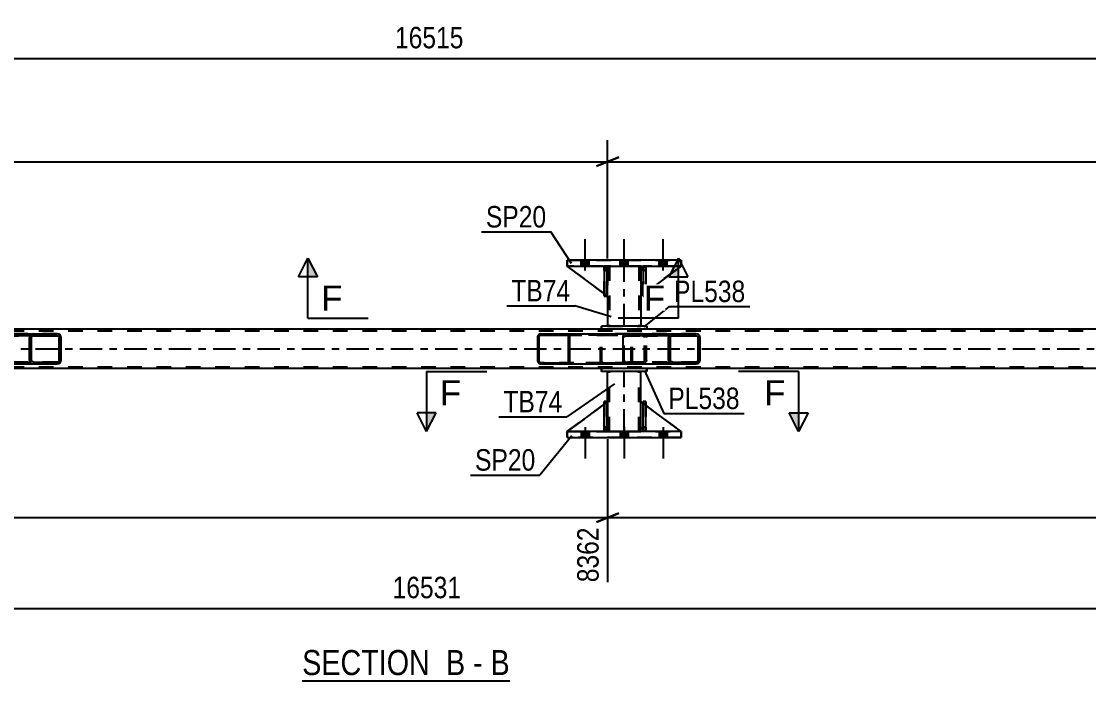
# Model space of a CAD drawing. Header units: millimetres. Extents: x 0 to 1757, y 0 to 560.
# Drawn here: x 1324.1 to 1466.3, y 147 to 235 of the extents above; entities that cross this region are included whole.
import ezdxf

# ---------------------------------------------------------------- set-up
doc = ezdxf.new("R2010")
doc.units = ezdxf.units.MM
doc.linetypes.add('DXK_LINE_DOT2', pattern=[3.9198, 1.9599, -1.9599])
doc.linetypes.add('DXK_LINE_DOT3', pattern=[5.9187, 2.979, -0.9799, 0.9799, -0.9799])
doc.styles.add('Arial', font='ARIAL.TTF', dxfattribs={"height": 0.2})
doc.styles.add('Arial Narrow', font='ARIALN.TTF', dxfattribs={"height": 0.2})

# ---------------------------------------------------------------- blocks, each defined once
blk = doc.blocks.new('Unknown-814276635-12 - 5068')
at = {"color": 6, "linetype": 'Continuous'}
blk.add_line((1361.52, 147), (1389.17, 147), dxfattribs=at)
at = {"color": 0, "linetype": 'Continuous'}
for points in [[(1379.63, 147.75), (1379.63, 151.25), (1361.52, 151.25), (1361.52, 147.75)], [(1383.24, 147.75), (1383.24, 151.25), (1380.68, 151.25), (1380.68, 147.75)], [(1385.56, 147.75), (1385.56, 151.25), (1384.29, 151.25), (1384.29, 147.75)], [(1389.17, 147.75), (1389.17, 151.25), (1386.61, 151.25), (1386.61, 147.75)]]:
    blk.add_wipeout(points, dxfattribs=at)
at = {"color": 7, "linetype": 'Continuous', "style": 'Arial Narrow'}
for s, p in [('SECTION ', (1361.52, 147.75)), ('B', (1380.68, 147.75)), ('B', (1386.61, 147.75)), ('-', (1384.29, 147.75))]:
    blk.add_text(s, height=3.34, dxfattribs=at).set_placement(p)
blk = doc.blocks.new('Part-814276635-5168 - 5068')
at = {"color": 2, "linetype": 'Continuous'}
for p, q in [((1406.97, 202.06), (1406.62, 201.7)), ((1412.02, 202.3), (1407.29, 198.8)), ((1406.62, 201.7), (1406.62, 198.3)), ((1406.97, 198.57), (1406.62, 198.3))]:
    blk.add_line(p, q, dxfattribs=at)
at = {"color": 7, "linetype": 'DXK_LINE_DOT2'}
for p, q in [((1407.22, 202.3), (1406.97, 202.06)), ((1412.02, 202.3), (1407.22, 202.3)), ((1407.29, 198.8), (1406.97, 198.57))]:
    blk.add_line(p, q, dxfattribs=at)
blk = doc.blocks.new('Part-814276635-5216 - 5068')
at = {"color": 7, "linetype": 'DXK_LINE_DOT2'}
for p, q in [((1402.09, 184.22), (1401.77, 184.22)), ((1401.77, 180.82), (1401.77, 184.22)), ((1401.77, 180.22), (1401.77, 184.22)), ((1402.09, 184.22), (1402.09, 180.82)), ((1402.09, 180.22), (1402.09, 184.22)), ((1402.09, 180.82), (1401.77, 180.82)), ((1401.77, 180.22), (1401.77, 180.82)), ((1402.09, 180.82), (1402.09, 180.22)), ((1402.09, 180.22), (1401.77, 180.22)), ((1402.09, 180.22), (1402.09, 180.22))]:
    blk.add_line(p, q, dxfattribs=at)
blk = doc.blocks.new('Part-814276635-5228 - 5068')
at = {"color": 7, "linetype": 'DXK_LINE_DOT2'}
for p, q in [((1407.29, 184.22), (1406.97, 184.22)), ((1406.97, 180.82), (1406.97, 184.22)), ((1406.97, 180.22), (1406.97, 184.22)), ((1407.29, 184.22), (1407.29, 180.82)), ((1407.29, 180.22), (1407.29, 184.22)), ((1407.29, 180.82), (1406.97, 180.82)), ((1406.97, 180.22), (1406.97, 180.82)), ((1407.29, 180.82), (1407.29, 180.22)), ((1407.29, 180.22), (1406.97, 180.22)), ((1407.29, 180.22), (1407.29, 180.22))]:
    blk.add_line(p, q, dxfattribs=at)
blk = doc.blocks.new('Part-814276635-5103 - 5068')
at = {"color": 2, "linetype": 'Continuous'}
for p, q in [((1412.02, 203.1), (1396.82, 203.1)), ((1396.82, 203.1), (1396.82, 202.3)), ((1396.82, 203.1), (1396.82, 203.1)), ((1396.82, 202.3), (1412.02, 202.3)), ((1396.82, 202.3), (1396.82, 202.3)), ((1412.02, 202.3), (1412.02, 203.1)), ((1412.02, 203.1), (1412.02, 203.1)), ((1412.02, 202.3), (1412.02, 202.3))]:
    blk.add_line(p, q, dxfattribs=at)
at = {"color": 7, "linetype": 'DXK_LINE_DOT2'}
for p, q in [((1396.82, 203.1), (1412.02, 203.1)), ((1396.82, 202.3), (1396.82, 203.1)), ((1396.82, 202.3), (1412.02, 202.3)), ((1412.02, 203.1), (1412.02, 202.3))]:
    blk.add_line(p, q, dxfattribs=at)
blk = doc.blocks.new('Part-814276635-5095 - 5068')
at = {"color": 7, "linetype": 'DXK_LINE_DOT2'}
for p, q in [((1396.82, 180.22), (1402.22, 184.22)), ((1402.09, 184.13), (1401.77, 183.89)), ((1402.22, 184.22), (1402.22, 180.82)), ((1402.22, 180.82), (1401.62, 180.22)), ((1402.09, 180.7), (1401.77, 180.38)), ((1396.82, 180.22), (1401.62, 180.22))]:
    blk.add_line(p, q, dxfattribs=at)
at = {"color": 2, "linetype": 'Continuous'}
for p, q in [((1401.77, 183.89), (1396.82, 180.22)), ((1402.22, 184.22), (1402.09, 184.13)), ((1402.22, 180.82), (1402.22, 184.22)), ((1402.22, 184.22), (1402.22, 184.22)), ((1402.22, 180.82), (1402.09, 180.7)), ((1402.22, 180.82), (1402.22, 180.82)), ((1401.77, 180.38), (1401.62, 180.22))]:
    blk.add_line(p, q, dxfattribs=at)
blk = doc.blocks.new('Part-814276635-5114 - 5068')
at = {"color": 2, "linetype": 'Continuous'}
for p, q in [((1407.42, 188.62), (1401.42, 188.62)), ((1401.42, 188.22), (1401.42, 188.62)), ((1401.42, 188.62), (1401.42, 188.62)), ((1407.42, 188.22), (1401.42, 188.22)), ((1401.42, 188.22), (1401.42, 188.22)), ((1407.42, 188.62), (1407.42, 188.22)), ((1407.42, 188.62), (1407.42, 188.62)), ((1407.42, 188.22), (1407.42, 188.22))]:
    blk.add_line(p, q, dxfattribs=at)
at = {"color": 7, "linetype": 'DXK_LINE_DOT2'}
for p, q in [((1407.42, 188.62), (1401.42, 188.62)), ((1401.42, 188.62), (1401.42, 188.22)), ((1407.42, 188.22), (1401.42, 188.22)), ((1407.42, 188.22), (1407.42, 188.62))]:
    blk.add_line(p, q, dxfattribs=at)
blk = doc.blocks.new('Part-814276635-5119 - 5068')
at = {"color": 2, "linetype": 'Continuous'}
for p, q in [((1407.42, 194.3), (1401.42, 194.3)), ((1401.42, 193.9), (1401.42, 194.3)), ((1401.42, 194.3), (1401.42, 194.3)), ((1407.42, 193.9), (1401.42, 193.9)), ((1401.42, 193.9), (1401.42, 193.9)), ((1407.42, 194.3), (1407.42, 193.9)), ((1407.42, 194.3), (1407.42, 194.3)), ((1407.42, 193.9), (1407.42, 193.9))]:
    blk.add_line(p, q, dxfattribs=at)
at = {"color": 7, "linetype": 'DXK_LINE_DOT2'}
for p, q in [((1407.42, 194.3), (1401.42, 194.3)), ((1401.42, 194.3), (1401.42, 193.9)), ((1407.42, 193.9), (1401.42, 193.9)), ((1407.42, 193.9), (1407.42, 194.3))]:
    blk.add_line(p, q, dxfattribs=at)
blk = doc.blocks.new('Part-814276635-5124 - 5068')
at = {"color": 2, "linetype": 'Continuous'}
for p, q in [((1402.22, 202.3), (1402.22, 201.7)), ((1406.62, 202.3), (1406.62, 201.7)), ((1402.22, 198.3), (1402.22, 194.3)), ((1406.62, 198.3), (1406.62, 194.3))]:
    blk.add_line(p, q, dxfattribs=at)
at = {"color": 7, "linetype": 'DXK_LINE_DOT2'}
for p, q in [((1406.62, 202.3), (1402.22, 202.3)), ((1402.22, 202.3), (1402.22, 202.3)), ((1402.22, 202.3), (1402.22, 202.3)), ((1402.22, 202.3), (1406.62, 202.3)), ((1402.46, 202.3), (1402.46, 194.3)), ((1406.38, 202.3), (1406.38, 194.3)), ((1406.62, 202.3), (1406.62, 202.3)), ((1406.62, 202.3), (1406.62, 202.3)), ((1402.22, 201.7), (1402.22, 198.3)), ((1406.62, 201.7), (1406.62, 198.3)), ((1406.62, 194.3), (1402.22, 194.3)), ((1402.22, 194.3), (1402.22, 194.3)), ((1402.22, 194.3), (1406.62, 194.3)), ((1402.22, 194.3), (1402.22, 194.3)), ((1402.46, 194.3), (1402.46, 194.3)), ((1406.38, 194.3), (1406.38, 194.3)), ((1406.62, 194.3), (1406.62, 194.3)), ((1406.62, 194.3), (1406.62, 194.3))]:
    blk.add_line(p, q, dxfattribs=at)
at = {"color": 7, "linetype": 'DXK_LINE_DOT3'}
blk.add_line((1404.42, 194.3), (1404.42, 202.3), dxfattribs=at)
blk = doc.blocks.new('Part-814276635-5133 - 5068')
at = {"color": 7, "linetype": 'DXK_LINE_DOT2'}
for p, q in [((1401.77, 201.7), (1401.77, 202.3)), ((1401.77, 202.3), (1401.77, 202.3)), ((1401.77, 202.3), (1401.77, 198.3)), ((1402.09, 202.3), (1401.77, 202.3)), ((1402.09, 201.7), (1402.09, 202.3)), ((1402.09, 198.3), (1402.09, 202.3)), ((1401.77, 198.3), (1401.77, 201.7)), ((1401.77, 201.7), (1402.09, 201.7)), ((1402.09, 201.7), (1402.09, 198.3)), ((1401.77, 198.3), (1402.09, 198.3))]:
    blk.add_line(p, q, dxfattribs=at)
blk = doc.blocks.new('Part-814276635-5198 - 5068')
at = {"color": 2, "linetype": 'Continuous'}
for p, q in [((1402.22, 184.22), (1402.22, 188.22)), ((1406.62, 184.22), (1406.62, 188.22)), ((1402.22, 180.22), (1402.22, 180.82)), ((1406.62, 180.22), (1406.62, 180.82))]:
    blk.add_line(p, q, dxfattribs=at)
at = {"color": 7, "linetype": 'DXK_LINE_DOT2'}
for p, q in [((1406.62, 188.22), (1402.22, 188.22)), ((1406.62, 188.22), (1402.22, 188.22)), ((1402.46, 180.22), (1402.46, 188.22)), ((1406.38, 180.22), (1406.38, 188.22)), ((1402.22, 180.82), (1402.22, 184.22)), ((1406.62, 180.82), (1406.62, 184.22)), ((1406.62, 180.22), (1402.22, 180.22)), ((1402.22, 180.22), (1402.22, 180.22)), ((1402.22, 180.22), (1406.62, 180.22)), ((1402.22, 180.22), (1402.22, 180.22)), ((1402.46, 180.22), (1402.46, 180.22)), ((1406.38, 180.22), (1406.38, 180.22)), ((1406.62, 180.22), (1406.62, 180.22)), ((1406.62, 180.22), (1406.62, 180.22))]:
    blk.add_line(p, q, dxfattribs=at)
at = {"color": 7, "linetype": 'DXK_LINE_DOT3'}
blk.add_line((1404.42, 180.22), (1404.42, 188.22), dxfattribs=at)
blk = doc.blocks.new('Part-814276635-5192 - 5068')
at = {"linetype": 'Continuous'}
h = blk.add_hatch(dxfattribs=at)
h.set_pattern_fill('', scale=0.7, style=0, pattern_type=0)
h.set_pattern_definition([(45, (1397.1583, 193.066), (-1.57154, 1.57154), [])])
h.paths.add_polyline_path([(1397.18, 192.94), (1397.16, 193.07), (1397.08, 193.17), (1396.97, 193.24), (1396.84, 193.26), (1393.27, 193.26), (1393.14, 193.24), (1393.03, 193.17), (1392.95, 193.07), (1392.93, 192.94), (1392.93, 189.58), (1392.95, 189.46), (1393.03, 189.36), (1393.14, 189.29), (1393.27, 189.26), (1396.84, 189.26), (1396.97, 189.29), (1397.08, 189.36), (1397.16, 189.46), (1397.18, 189.58)])
h.paths.add_polyline_path([(1397, 189.52), (1396.96, 189.47), (1396.91, 189.44), (1396.84, 189.42), (1393.27, 189.42), (1393.2, 189.44), (1393.15, 189.47), (1393.11, 189.52), (1393.1, 189.58), (1393.1, 192.94), (1393.11, 193), (1393.15, 193.06), (1393.2, 193.09), (1393.27, 193.1), (1396.84, 193.1), (1396.91, 193.09), (1396.96, 193.06), (1397, 193), (1397.01, 192.94), (1397.01, 189.58)])
at = {"color": 2, "linetype": 'Continuous'}
for p, q in [((1392.95, 193.07), (1392.93, 192.94)), ((1392.93, 189.58), (1392.93, 192.94)), ((1393.1, 192.94), (1393.11, 193)), ((1393.1, 189.58), (1393.1, 192.94)), ((1393.11, 193), (1393.15, 193.06)), ((1393.27, 193.26), (1393.14, 193.24)), ((1393.15, 193.06), (1393.2, 193.09)), ((1393.2, 193.09), (1393.27, 193.1)), ((1393.27, 193.26), (1396.84, 193.26)), ((1393.27, 193.1), (1396.84, 193.1)), ((1396.84, 193.26), (1404.54, 193.26)), ((1396.97, 193.24), (1396.84, 193.26)), ((1396.84, 193.1), (1396.91, 193.09)), ((1396.91, 193.09), (1396.96, 193.06)), ((1396.96, 193.06), (1397, 193)), ((1397, 193), (1397.01, 192.94)), ((1397.01, 189.58), (1397.01, 192.94)), ((1397.18, 192.94), (1397.16, 193.07)), ((1397.18, 189.58), (1397.18, 192.94)), ((1392.93, 189.58), (1392.95, 189.46)), ((1393.11, 189.52), (1393.1, 189.58)), ((1393.15, 189.47), (1393.11, 189.52)), ((1393.14, 189.29), (1393.27, 189.26)), ((1393.2, 189.44), (1393.15, 189.47)), ((1393.27, 189.42), (1393.2, 189.44)), ((1393.27, 189.42), (1396.84, 189.42)), ((1393.27, 189.26), (1396.84, 189.26)), ((1396.91, 189.44), (1396.84, 189.42)), ((1396.84, 189.26), (1396.97, 189.29)), ((1396.84, 189.26), (1404.54, 189.26)), ((1396.96, 189.47), (1396.91, 189.44)), ((1397, 189.52), (1396.96, 189.47)), ((1397.01, 189.58), (1397, 189.52)), ((1397.16, 189.46), (1397.18, 189.58))]:
    blk.add_line(p, q, dxfattribs=at)
at = {"color": 7, "linetype": 'DXK_LINE_DOT2'}
for p, q in [((1393.27, 193.26), (1401.62, 193.26)), ((1401.62, 193.1), (1393.27, 193.1)), ((1396.84, 193.1), (1405.19, 193.1)), ((1401.28, 192.94), (1401.3, 193.07)), ((1401.28, 189.58), (1401.28, 192.94)), ((1401.46, 193), (1401.45, 192.94)), ((1401.45, 189.58), (1401.45, 192.94)), ((1401.5, 193.06), (1401.46, 193)), ((1401.49, 193.24), (1401.62, 193.26)), ((1401.55, 193.09), (1401.5, 193.06)), ((1401.62, 193.1), (1401.55, 193.09)), ((1405.19, 193.26), (1401.62, 193.26)), ((1401.62, 193.1), (1405.19, 193.1)), ((1405.19, 193.26), (1405.32, 193.24)), ((1405.26, 193.09), (1405.19, 193.1)), ((1405.31, 193.06), (1405.26, 193.09)), ((1405.35, 193), (1405.31, 193.06)), ((1405.36, 192.94), (1405.35, 193)), ((1405.36, 189.58), (1405.36, 192.94)), ((1405.51, 193.07), (1405.53, 192.94)), ((1405.53, 189.58), (1405.53, 192.94)), ((1401.62, 189.42), (1393.27, 189.42)), ((1401.62, 189.26), (1393.27, 189.26)), ((1405.19, 189.42), (1396.84, 189.42)), ((1401.3, 189.46), (1401.28, 189.58)), ((1401.45, 189.58), (1401.46, 189.52)), ((1401.46, 189.52), (1401.5, 189.47)), ((1401.62, 189.26), (1401.49, 189.29)), ((1401.5, 189.47), (1401.51, 189.46)), ((1401.51, 189.46), (1401.55, 189.44)), ((1401.55, 189.44), (1401.62, 189.42)), ((1401.62, 189.42), (1405.19, 189.42)), ((1405.19, 189.26), (1401.62, 189.26)), ((1405.19, 189.42), (1405.26, 189.44)), ((1405.32, 189.29), (1405.19, 189.26)), ((1405.26, 189.44), (1405.31, 189.47)), ((1405.31, 189.47), (1405.35, 189.52)), ((1405.35, 189.52), (1405.36, 189.58)), ((1405.53, 189.58), (1405.51, 189.46))]:
    blk.add_line(p, q, dxfattribs=at)
at = {"color": 2, "linetype": 'Continuous'}
for centre, start, end in [((1393.26, 192.93), 110.7585, 155.6802), ((1396.86, 192.93), 24.3201, 69.2418), ((1393.26, 189.6), 204.3201, 249.2418), ((1396.86, 189.6), 290.7585, 335.6802)]:
    blk.add_arc(centre, 0.331, start, end, dxfattribs=at)
at = {"color": 7, "linetype": 'DXK_LINE_DOT2'}
for centre, start, end in [((1401.6, 192.93), 110.7585, 155.6802), ((1405.21, 192.93), 24.3201, 69.2418), ((1401.6, 189.6), 204.3201, 249.2418), ((1405.21, 189.6), 290.7585, 335.6802)]:
    blk.add_arc(centre, 0.331, start, end, dxfattribs=at)
blk = doc.blocks.new('Part-814276635-5193 - 5068')
at = {"linetype": 'Continuous'}
h = blk.add_hatch(dxfattribs=at)
h.set_pattern_fill('', scale=0.7, style=0, pattern_type=0)
h.set_pattern_definition([(45, (1329.3562, 192.967), (-1.57154, 1.57154), [])])
h.paths.add_polyline_path([(1329.39, 192.78), (1329.36, 192.97), (1329.25, 193.12), (1329.08, 193.23), (1328.89, 193.26), (1325.71, 193.26), (1325.52, 193.23), (1325.35, 193.12), (1325.24, 192.97), (1325.2, 192.78), (1325.2, 189.74), (1325.24, 189.56), (1325.35, 189.4), (1325.52, 189.3), (1325.71, 189.26), (1328.89, 189.26), (1329.08, 189.3), (1329.25, 189.4), (1329.36, 189.56), (1329.39, 189.74)])
h.paths.add_polyline_path([(1329.12, 189.65), (1329.07, 189.57), (1328.99, 189.52), (1328.89, 189.5), (1325.71, 189.5), (1325.61, 189.52), (1325.53, 189.57), (1325.48, 189.65), (1325.46, 189.74), (1325.46, 192.78), (1325.48, 192.88), (1325.53, 192.95), (1325.61, 193.01), (1325.71, 193.02), (1328.89, 193.02), (1328.99, 193.01), (1329.07, 192.95), (1329.12, 192.88), (1329.14, 192.78), (1329.14, 189.74)])
at = {"color": 2, "linetype": 'Continuous'}
for p, q in [((1319.14, 192.78), (1319.16, 192.97)), ((1319.14, 189.74), (1319.14, 192.78)), ((1319.16, 192.97), (1319.22, 193.12)), ((1319.22, 193.12), (1319.3, 193.23)), ((1319.3, 193.23), (1319.41, 193.26)), ((1319.41, 193.26), (1325.71, 193.26)), ((1325.24, 192.97), (1325.2, 192.78)), ((1325.2, 189.74), (1325.2, 192.78)), ((1325.46, 192.78), (1325.48, 192.88)), ((1325.46, 189.74), (1325.46, 192.78)), ((1325.48, 192.88), (1325.53, 192.95)), ((1325.71, 193.26), (1325.52, 193.23)), ((1325.53, 192.95), (1325.61, 193.01)), ((1325.61, 193.01), (1325.71, 193.02)), ((1325.71, 193.26), (1328.89, 193.26)), ((1325.71, 193.02), (1328.89, 193.02)), ((1329.08, 193.23), (1328.89, 193.26)), ((1328.89, 193.02), (1328.99, 193.01)), ((1328.99, 193.01), (1329.07, 192.95)), ((1329.07, 192.95), (1329.12, 192.88)), ((1329.12, 192.88), (1329.14, 192.78)), ((1329.14, 189.74), (1329.14, 192.78)), ((1329.39, 192.78), (1329.36, 192.97)), ((1329.39, 189.74), (1329.39, 192.78)), ((1319.16, 189.56), (1319.14, 189.74)), ((1319.22, 189.4), (1319.16, 189.56)), ((1319.3, 189.3), (1319.22, 189.4)), ((1319.41, 189.26), (1319.3, 189.3)), ((1319.41, 189.26), (1325.71, 189.26)), ((1325.2, 189.74), (1325.24, 189.56)), ((1325.48, 189.65), (1325.46, 189.74)), ((1325.53, 189.57), (1325.48, 189.65)), ((1325.52, 189.3), (1325.71, 189.26)), ((1325.61, 189.52), (1325.53, 189.57)), ((1325.71, 189.5), (1325.61, 189.52)), ((1325.71, 189.5), (1328.89, 189.5)), ((1325.71, 189.26), (1328.89, 189.26)), ((1328.99, 189.52), (1328.89, 189.5)), ((1328.89, 189.26), (1329.08, 189.3)), ((1329.07, 189.57), (1328.99, 189.52)), ((1329.12, 189.65), (1329.07, 189.57)), ((1329.14, 189.74), (1329.12, 189.65)), ((1329.36, 189.56), (1329.39, 189.74))]:
    blk.add_line(p, q, dxfattribs=at)
at = {"color": 7, "linetype": 'DXK_LINE_DOT2'}
for p, q in [((1319.28, 192.88), (1319.27, 192.78)), ((1319.27, 189.74), (1319.27, 192.78)), ((1319.31, 192.95), (1319.28, 192.88)), ((1319.36, 193.01), (1319.31, 192.95)), ((1319.41, 193.02), (1319.36, 193.01)), ((1321.74, 193.26), (1319.41, 193.26)), ((1325.71, 193.02), (1319.41, 193.02)), ((1319.41, 193.02), (1321.74, 193.02)), ((1320.4, 193.02), (1320.4, 193.26)), ((1328.89, 193.26), (1321.74, 193.26)), ((1321.74, 193.26), (1321.93, 193.23)), ((1321.74, 193.02), (1328.89, 193.02)), ((1321.84, 193.01), (1321.74, 193.02)), ((1321.92, 192.95), (1321.84, 193.01)), ((1321.97, 192.88), (1321.92, 192.95)), ((1321.99, 192.78), (1321.97, 192.88)), ((1321.99, 189.74), (1321.99, 192.78)), ((1322.21, 192.97), (1322.24, 192.78)), ((1322.24, 189.74), (1322.24, 192.78)), ((1319.27, 189.74), (1319.28, 189.65)), ((1319.28, 189.65), (1319.31, 189.57)), ((1319.31, 189.57), (1319.36, 189.52)), ((1319.36, 189.52), (1319.41, 189.5)), ((1321.74, 189.5), (1319.41, 189.5)), ((1319.41, 189.5), (1325.71, 189.5)), ((1321.74, 189.26), (1319.41, 189.26)), ((1320.4, 189.26), (1320.4, 189.5)), ((1321.74, 189.5), (1321.84, 189.52)), ((1328.89, 189.5), (1321.74, 189.5)), ((1321.93, 189.3), (1321.74, 189.26)), ((1321.74, 189.26), (1328.89, 189.26)), ((1321.84, 189.52), (1321.92, 189.57)), ((1321.92, 189.57), (1321.97, 189.65)), ((1321.97, 189.65), (1321.99, 189.74)), ((1322.24, 189.74), (1322.21, 189.56))]:
    blk.add_line(p, q, dxfattribs=at)
for centre, start, end in [((1321.76, 192.77), 23.8496, 68.8061), ((1321.76, 189.76), 291.1942, 336.1507)]:
    blk.add_arc(centre, 0.492, start, end, dxfattribs=at)
at = {"color": 2, "linetype": 'Continuous'}
for centre, start, end in [((1325.69, 192.77), 111.1942, 156.1507), ((1328.91, 192.77), 23.8495, 68.806), ((1325.69, 189.76), 203.8495, 248.806), ((1328.91, 189.76), 291.1942, 336.1507)]:
    blk.add_arc(centre, 0.492, start, end, dxfattribs=at)
blk = doc.blocks.new('Part-814276635-5231 - 5068')
at = {"color": 2, "linetype": 'Continuous'}
for p, q in [((1407.29, 202.3), (1406.97, 202.3)), ((1406.97, 202.3), (1406.97, 198.3)), ((1407.29, 202.3), (1407.29, 202.3)), ((1407.29, 202.3), (1407.29, 198.3)), ((1407.29, 198.3), (1406.97, 198.3))]:
    blk.add_line(p, q, dxfattribs=at)
at = {"color": 7, "linetype": 'DXK_LINE_DOT2'}
for p, q in [((1406.97, 201.7), (1406.97, 202.3)), ((1407.29, 201.7), (1407.29, 202.3)), ((1407.29, 202.3), (1407.29, 202.3)), ((1407.29, 201.7), (1406.97, 201.7)), ((1406.97, 201.7), (1406.97, 198.3)), ((1407.29, 198.3), (1407.29, 201.7))]:
    blk.add_line(p, q, dxfattribs=at)
blk = doc.blocks.new('Part-814276635-5233 - 5068')
at = {"color": 7, "linetype": 'DXK_LINE_DOT2'}
for p, q in [((1406.62, 180.82), (1406.62, 184.22)), ((1406.62, 184.22), (1412.02, 180.22)), ((1407.22, 180.22), (1406.62, 180.82)), ((1412.02, 180.22), (1407.22, 180.22))]:
    blk.add_line(p, q, dxfattribs=at)
blk = doc.blocks.new('Part-814276635-5234 - 5068')
at = {"color": 2, "linetype": 'Continuous'}
for p, q in [((1406.62, 180.82), (1406.62, 184.22)), ((1406.97, 183.96), (1406.62, 184.22)), ((1412.02, 180.22), (1407.29, 183.72)), ((1406.97, 180.47), (1406.62, 180.82))]:
    blk.add_line(p, q, dxfattribs=at)
at = {"color": 7, "linetype": 'DXK_LINE_DOT2'}
for p, q in [((1407.29, 183.72), (1406.97, 183.96)), ((1407.22, 180.22), (1406.97, 180.47)), ((1412.02, 180.22), (1407.22, 180.22)), ((1412.02, 180.22), (1412.02, 180.22)), ((1412.02, 180.22), (1412.02, 180.22))]:
    blk.add_line(p, q, dxfattribs=at)
blk = doc.blocks.new('Part-814276635-5239 - 5068')
at = {"color": 2, "linetype": 'Continuous'}
for p, q in [((1396.82, 180.22), (1396.82, 179.42)), ((1412.02, 180.22), (1396.82, 180.22)), ((1396.82, 180.22), (1396.82, 180.22)), ((1396.82, 179.42), (1412.02, 179.42)), ((1396.82, 179.42), (1396.82, 179.42)), ((1412.02, 179.42), (1412.02, 180.22)), ((1412.02, 180.22), (1412.02, 180.22)), ((1412.02, 179.42), (1412.02, 179.42))]:
    blk.add_line(p, q, dxfattribs=at)
at = {"color": 7, "linetype": 'DXK_LINE_DOT2'}
for p, q in [((1396.82, 179.42), (1396.82, 180.22)), ((1396.82, 180.22), (1412.02, 180.22)), ((1412.02, 179.42), (1396.82, 179.42)), ((1412.02, 180.22), (1412.02, 179.42))]:
    blk.add_line(p, q, dxfattribs=at)
blk = doc.blocks.new('Part-814276635-5240 - 5068')
at = {"color": 2, "linetype": 'Continuous'}
for p, q in [((1401.77, 180.22), (1401.77, 184.22)), ((1401.77, 184.22), (1402.09, 184.22)), ((1402.09, 180.22), (1402.09, 184.22)), ((1401.77, 180.22), (1401.77, 180.22)), ((1402.09, 180.22), (1401.77, 180.22))]:
    blk.add_line(p, q, dxfattribs=at)
at = {"color": 7, "linetype": 'DXK_LINE_DOT2'}
for p, q in [((1401.77, 184.22), (1401.77, 180.82)), ((1402.09, 180.82), (1402.09, 184.22)), ((1401.77, 180.82), (1401.77, 180.22)), ((1401.77, 180.82), (1402.09, 180.82)), ((1402.09, 180.22), (1402.09, 180.82)), ((1402.09, 180.22), (1402.09, 180.22))]:
    blk.add_line(p, q, dxfattribs=at)
blk = doc.blocks.new('Part-814276635-5245 - 5068')
at = {"linetype": 'Continuous'}
h = blk.add_hatch(dxfattribs=at)
h.set_pattern_fill('', scale=0.7, style=0, pattern_type=0)
h.set_pattern_definition([(45, (1414.4905, 192.9672), (-1.57154, 1.57154), [])])
h.paths.add_polyline_path([(1414.53, 192.78), (1414.49, 192.97), (1414.38, 193.12), (1414.22, 193.23), (1414.03, 193.26), (1410.84, 193.26), (1410.65, 193.23), (1410.49, 193.12), (1410.38, 192.97), (1410.34, 192.78), (1410.34, 189.74), (1410.38, 189.56), (1410.49, 189.4), (1410.65, 189.3), (1410.84, 189.26), (1414.03, 189.26), (1414.22, 189.3), (1414.38, 189.4), (1414.49, 189.56), (1414.53, 189.74)])
h.paths.add_polyline_path([(1414.26, 189.65), (1414.2, 189.57), (1414.12, 189.52), (1414.03, 189.5), (1410.84, 189.5), (1410.75, 189.52), (1410.66, 189.57), (1410.61, 189.65), (1410.59, 189.74), (1410.59, 192.78), (1410.61, 192.88), (1410.66, 192.95), (1410.75, 193.01), (1410.84, 193.02), (1414.03, 193.02), (1414.12, 193.01), (1414.2, 192.95), (1414.26, 192.88), (1414.28, 192.78), (1414.28, 189.74)])
at = {"color": 2, "linetype": 'Continuous'}
for p, q in [((1404.27, 192.78), (1404.29, 192.97)), ((1404.27, 189.74), (1404.27, 192.78)), ((1404.29, 192.97), (1404.35, 193.12)), ((1404.35, 193.12), (1404.44, 193.23)), ((1404.44, 193.23), (1404.54, 193.26)), ((1404.54, 193.26), (1410.84, 193.26)), ((1410.38, 192.97), (1410.34, 192.78)), ((1410.34, 189.74), (1410.34, 192.78)), ((1410.59, 192.78), (1410.61, 192.88)), ((1410.59, 189.74), (1410.59, 192.78)), ((1410.61, 192.88), (1410.66, 192.95)), ((1410.84, 193.26), (1410.65, 193.23)), ((1410.66, 192.95), (1410.75, 193.01)), ((1410.75, 193.01), (1410.84, 193.02)), ((1410.84, 193.26), (1414.03, 193.26)), ((1410.84, 193.02), (1414.03, 193.02)), ((1414.22, 193.23), (1414.03, 193.26)), ((1414.03, 193.02), (1414.12, 193.01)), ((1414.12, 193.01), (1414.2, 192.95)), ((1414.2, 192.95), (1414.26, 192.88)), ((1414.26, 192.88), (1414.28, 192.78)), ((1414.28, 189.74), (1414.28, 192.78)), ((1414.53, 192.78), (1414.49, 192.97)), ((1414.53, 189.74), (1414.53, 192.78)), ((1404.29, 189.56), (1404.27, 189.74)), ((1404.35, 189.4), (1404.29, 189.56)), ((1404.44, 189.3), (1404.35, 189.4)), ((1404.54, 189.26), (1404.44, 189.3)), ((1404.54, 189.26), (1410.84, 189.26)), ((1410.34, 189.74), (1410.38, 189.56)), ((1410.61, 189.65), (1410.59, 189.74)), ((1410.66, 189.57), (1410.61, 189.65)), ((1410.65, 189.3), (1410.84, 189.26)), ((1410.75, 189.52), (1410.66, 189.57)), ((1410.84, 189.5), (1410.75, 189.52)), ((1410.84, 189.5), (1414.03, 189.5)), ((1410.84, 189.26), (1414.03, 189.26)), ((1414.12, 189.52), (1414.03, 189.5)), ((1414.03, 189.26), (1414.22, 189.3)), ((1414.2, 189.57), (1414.12, 189.52)), ((1414.26, 189.65), (1414.2, 189.57)), ((1414.28, 189.74), (1414.26, 189.65)), ((1414.49, 189.56), (1414.53, 189.74))]:
    blk.add_line(p, q, dxfattribs=at)
at = {"color": 7, "linetype": 'DXK_LINE_DOT2'}
for p, q in [((1404.42, 192.88), (1404.41, 192.78)), ((1404.41, 189.74), (1404.41, 192.78)), ((1404.45, 192.95), (1404.42, 192.88)), ((1404.49, 193.01), (1404.45, 192.95)), ((1404.54, 193.02), (1404.49, 193.01)), ((1406.88, 193.26), (1404.54, 193.26)), ((1410.84, 193.02), (1404.54, 193.02)), ((1404.54, 193.02), (1406.88, 193.02)), ((1405.53, 193.02), (1405.53, 193.26)), ((1414.03, 193.26), (1406.88, 193.26)), ((1406.88, 193.26), (1407.07, 193.23)), ((1406.88, 193.02), (1414.03, 193.02)), ((1406.97, 193.01), (1406.88, 193.02)), ((1407.05, 192.95), (1406.97, 193.01)), ((1407.11, 192.88), (1407.05, 192.95)), ((1407.13, 192.78), (1407.11, 192.88)), ((1407.13, 189.74), (1407.13, 192.78)), ((1407.34, 192.97), (1407.38, 192.78)), ((1407.38, 189.74), (1407.38, 192.78)), ((1404.41, 189.74), (1404.42, 189.65)), ((1404.42, 189.65), (1404.45, 189.57)), ((1404.45, 189.57), (1404.49, 189.52)), ((1404.49, 189.52), (1404.54, 189.5)), ((1406.88, 189.5), (1404.54, 189.5)), ((1404.54, 189.5), (1410.84, 189.5)), ((1406.88, 189.26), (1404.54, 189.26)), ((1405.53, 189.26), (1405.53, 189.5)), ((1406.88, 189.5), (1406.97, 189.52)), ((1414.03, 189.5), (1406.88, 189.5)), ((1407.07, 189.3), (1406.88, 189.26)), ((1406.88, 189.26), (1414.03, 189.26)), ((1406.97, 189.52), (1407.05, 189.57)), ((1407.05, 189.57), (1407.11, 189.65)), ((1407.11, 189.65), (1407.13, 189.74)), ((1407.38, 189.74), (1407.34, 189.56))]:
    blk.add_line(p, q, dxfattribs=at)
for centre, start, end in [((1406.89, 192.77), 23.8496, 68.8061), ((1406.89, 189.76), 291.1942, 336.1507)]:
    blk.add_arc(centre, 0.492, start, end, dxfattribs=at)
at = {"color": 2, "linetype": 'Continuous'}
for centre, start, end in [((1410.83, 192.77), 111.1942, 156.1507), ((1414.04, 192.77), 23.8495, 68.806), ((1410.83, 189.76), 203.8495, 248.806), ((1414.04, 189.76), 291.1942, 336.1507)]:
    blk.add_arc(centre, 0.492, start, end, dxfattribs=at)
blk = doc.blocks.new('Part-814276635-5253 - 5068')
at = {"color": 2, "linetype": 'Continuous'}
for p, q in [((1402.09, 202.3), (1401.77, 202.3)), ((1401.77, 202.3), (1401.77, 198.3)), ((1402.09, 202.3), (1402.09, 202.3)), ((1402.09, 202.3), (1402.09, 198.3)), ((1402.09, 198.3), (1401.77, 198.3))]:
    blk.add_line(p, q, dxfattribs=at)
at = {"color": 7, "linetype": 'DXK_LINE_DOT2'}
for p, q in [((1401.77, 201.7), (1401.77, 202.3)), ((1402.09, 201.7), (1402.09, 202.3)), ((1402.09, 202.3), (1402.09, 202.3)), ((1402.09, 201.7), (1401.77, 201.7)), ((1401.77, 201.7), (1401.77, 198.3)), ((1402.09, 198.3), (1402.09, 201.7))]:
    blk.add_line(p, q, dxfattribs=at)
blk = doc.blocks.new('Part-814276635-5254 - 5068')
at = {"color": 7, "linetype": 'DXK_LINE_DOT2'}
for p, q in [((1402.22, 198.3), (1396.82, 202.3)), ((1396.82, 202.3), (1401.62, 202.3)), ((1401.62, 202.3), (1402.22, 201.7)), ((1402.22, 201.7), (1401.62, 202.3)), ((1402.22, 201.7), (1402.22, 198.3)), ((1402.22, 201.7), (1402.22, 201.7)), ((1402.22, 201.7), (1402.22, 198.3))]:
    blk.add_line(p, q, dxfattribs=at)
blk = doc.blocks.new('Part-814276635-5265 - 5068')
at = {"color": 7, "linetype": 'DXK_LINE_DOT2'}
for p, q in [((1406.97, 201.7), (1406.97, 202.3)), ((1406.97, 202.3), (1406.97, 202.3)), ((1406.97, 202.3), (1406.97, 198.3)), ((1407.29, 202.3), (1406.97, 202.3)), ((1407.29, 201.7), (1407.29, 202.3)), ((1407.29, 198.3), (1407.29, 202.3)), ((1406.97, 198.3), (1406.97, 201.7)), ((1406.97, 201.7), (1407.29, 201.7)), ((1407.29, 201.7), (1407.29, 198.3)), ((1406.97, 198.3), (1407.29, 198.3))]:
    blk.add_line(p, q, dxfattribs=at)
blk = doc.blocks.new('Part-814276635-5293 - 5068')
at = {"color": 2, "linetype": 'Continuous'}
for p, q in [((1401.77, 198.63), (1396.82, 202.3)), ((1401.77, 202.15), (1401.62, 202.3)), ((1402.22, 201.7), (1402.09, 201.83)), ((1402.22, 201.7), (1402.22, 201.7)), ((1402.22, 198.3), (1402.22, 201.7)), ((1402.09, 198.4), (1402.22, 198.3)), ((1402.22, 198.3), (1402.22, 198.3))]:
    blk.add_line(p, q, dxfattribs=at)
at = {"color": 7, "linetype": 'DXK_LINE_DOT2'}
for p, q in [((1401.62, 202.3), (1396.82, 202.3)), ((1401.62, 202.3), (1402.22, 201.7)), ((1402.09, 201.83), (1401.77, 202.15)), ((1402.22, 201.7), (1402.22, 198.3)), ((1402.09, 198.4), (1401.77, 198.63))]:
    blk.add_line(p, q, dxfattribs=at)
blk = doc.blocks.new('Part-814276635-5294 - 5068')
at = {"color": 7, "linetype": 'DXK_LINE_DOT2'}
for p, q in [((1407.22, 202.3), (1406.62, 201.7)), ((1406.62, 198.3), (1412.02, 202.3)), ((1412.02, 202.3), (1407.22, 202.3)), ((1406.62, 201.7), (1406.62, 198.3))]:
    blk.add_line(p, q, dxfattribs=at)
blk = doc.blocks.new('Part-814276635-5324 - 5068')
at = {"color": 2, "linetype": 'Continuous'}
for p, q in [((1406.97, 180.22), (1406.97, 184.22)), ((1406.97, 184.22), (1407.29, 184.22)), ((1407.29, 180.22), (1407.29, 184.22)), ((1406.97, 180.22), (1406.97, 180.22)), ((1407.29, 180.22), (1406.97, 180.22))]:
    blk.add_line(p, q, dxfattribs=at)
at = {"color": 7, "linetype": 'DXK_LINE_DOT2'}
for p, q in [((1406.97, 184.22), (1406.97, 180.82)), ((1407.29, 180.82), (1407.29, 184.22)), ((1406.97, 180.82), (1406.97, 180.22)), ((1406.97, 180.82), (1407.29, 180.82)), ((1407.29, 180.22), (1407.29, 180.82)), ((1407.29, 180.22), (1407.29, 180.22))]:
    blk.add_line(p, q, dxfattribs=at)
blk = doc.blocks.new('Part-814276635-5325 - 5068')
at = {"color": 7, "linetype": 'DXK_LINE_DOT2'}
for p, q in [((1402.22, 184.22), (1396.82, 180.22)), ((1396.82, 180.22), (1402.22, 184.22)), ((1402.22, 180.82), (1402.22, 184.22)), ((1402.22, 184.22), (1402.22, 184.22)), ((1402.22, 184.22), (1402.22, 180.82)), ((1401.62, 180.22), (1402.22, 180.82)), ((1402.22, 180.82), (1401.62, 180.22)), ((1402.22, 180.82), (1402.22, 180.82)), ((1396.82, 180.22), (1401.62, 180.22))]:
    blk.add_line(p, q, dxfattribs=at)
blk = doc.blocks.new('Part-814276635-5330 - 5068')
at = {"color": 7, "linetype": 'DXK_LINE_DOT2'}
for p, q in [((1668.94, 193.9), (1095.15, 193.9)), ((1095.15, 193.66), (1668.94, 193.66)), ((1095.15, 193.66), (1668.94, 193.66)), ((1407.42, 193.9), (1401.42, 193.9)), ((1095.15, 188.86), (1668.94, 188.86)), ((1095.15, 188.86), (1668.94, 188.86)), ((1668.94, 188.62), (1095.15, 188.62)), ((1407.42, 188.62), (1401.42, 188.62))]:
    blk.add_line(p, q, dxfattribs=at)
at = {"color": 2, "linetype": 'Continuous'}
for p, q in [((1401.42, 193.9), (1237.15, 193.9)), ((1571.69, 193.9), (1407.42, 193.9)), ((1401.42, 188.62), (1237.15, 188.62)), ((1571.69, 188.62), (1407.42, 188.62))]:
    blk.add_line(p, q, dxfattribs=at)
at = {"color": 7, "linetype": 'DXK_LINE_DOT3'}
blk.add_line((1095.15, 191.26), (1668.94, 191.26), dxfattribs=at)
blk = doc.blocks.new('Bolt-814276635-5331 - 5068')
at = {"linetype": 'Continuous'}
for points in [[(1399.74, 180.22), (1398.7, 180.22), (1398.7, 179.42), (1399.74, 179.42)], [(1399.74, 180.22), (1398.7, 180.22), (1398.7, 179.42), (1399.74, 179.42)], [(1399.74, 180.22), (1398.7, 180.22), (1398.7, 179.42), (1399.74, 179.42)], [(1404.94, 180.22), (1403.9, 180.22), (1403.9, 179.42), (1404.94, 179.42)], [(1404.94, 180.22), (1403.9, 180.22), (1403.9, 179.42), (1404.94, 179.42)], [(1410.14, 180.22), (1409.1, 180.22), (1409.1, 179.42), (1410.14, 179.42)], [(1410.14, 180.22), (1409.1, 180.22), (1409.1, 179.42), (1410.14, 179.42)], [(1410.14, 180.22), (1409.1, 180.22), (1409.1, 179.42), (1410.14, 179.42)]]:
    blk.add_hatch(color=1, dxfattribs=at).paths.add_polyline_path(points)
at = {"color": 1, "linetype": 'Continuous'}
for p, q in [((1399.22, 180.82), (1399.22, 176.62)), ((1399.22, 180.82), (1399.22, 176.62)), ((1399.22, 180.82), (1399.22, 176.62)), ((1404.42, 180.82), (1404.42, 176.62)), ((1404.42, 180.82), (1404.42, 176.62)), ((1409.62, 180.82), (1409.62, 176.62)), ((1409.62, 180.82), (1409.62, 176.62)), ((1409.62, 180.82), (1409.62, 176.62)), ((1398.7, 180.22), (1398.7, 179.42)), ((1398.7, 180.22), (1398.7, 179.42)), ((1398.7, 180.22), (1398.7, 179.42)), ((1399.74, 180.22), (1399.74, 179.42)), ((1399.74, 180.22), (1399.74, 179.42)), ((1399.74, 180.22), (1399.74, 179.42)), ((1403.9, 180.22), (1403.9, 179.42)), ((1403.9, 180.22), (1403.9, 179.42)), ((1404.94, 180.22), (1404.94, 179.42)), ((1404.94, 180.22), (1404.94, 179.42)), ((1409.1, 180.22), (1409.1, 179.42)), ((1409.1, 180.22), (1409.1, 179.42)), ((1409.1, 180.22), (1409.1, 179.42)), ((1410.14, 180.22), (1410.14, 179.42)), ((1410.14, 180.22), (1410.14, 179.42)), ((1410.14, 180.22), (1410.14, 179.42))]:
    blk.add_line(p, q, dxfattribs=at)
blk = doc.blocks.new('Bolt-814276635-5332 - 5068')
at = {"linetype": 'Continuous'}
for points in [[(1398.7, 202.3), (1399.74, 202.3), (1399.74, 203.1), (1398.7, 203.1)], [(1398.7, 202.3), (1399.74, 202.3), (1399.74, 203.1), (1398.7, 203.1)], [(1398.7, 202.3), (1399.74, 202.3), (1399.74, 203.1), (1398.7, 203.1)], [(1403.9, 202.3), (1404.94, 202.3), (1404.94, 203.1), (1403.9, 203.1)], [(1403.9, 202.3), (1404.94, 202.3), (1404.94, 203.1), (1403.9, 203.1)], [(1409.1, 202.3), (1410.14, 202.3), (1410.14, 203.1), (1409.1, 203.1)], [(1409.1, 202.3), (1410.14, 202.3), (1410.14, 203.1), (1409.1, 203.1)], [(1409.1, 202.3), (1410.14, 202.3), (1410.14, 203.1), (1409.1, 203.1)]]:
    blk.add_hatch(color=1, dxfattribs=at).paths.add_polyline_path(points)
at = {"color": 1, "linetype": 'Continuous'}
for p, q in [((1399.22, 201.7), (1399.22, 205.9)), ((1399.22, 201.7), (1399.22, 205.9)), ((1399.22, 201.7), (1399.22, 205.9)), ((1404.42, 201.7), (1404.42, 205.9)), ((1404.42, 201.7), (1404.42, 205.9)), ((1409.62, 201.7), (1409.62, 205.9)), ((1409.62, 201.7), (1409.62, 205.9)), ((1409.62, 201.7), (1409.62, 205.9)), ((1398.7, 202.3), (1398.7, 203.1)), ((1398.7, 202.3), (1398.7, 203.1)), ((1398.7, 202.3), (1398.7, 203.1)), ((1399.74, 202.3), (1399.74, 203.1)), ((1399.74, 202.3), (1399.74, 203.1)), ((1399.74, 202.3), (1399.74, 203.1)), ((1403.9, 202.3), (1403.9, 203.1)), ((1403.9, 202.3), (1403.9, 203.1)), ((1404.94, 202.3), (1404.94, 203.1)), ((1404.94, 202.3), (1404.94, 203.1)), ((1409.1, 202.3), (1409.1, 203.1)), ((1409.1, 202.3), (1409.1, 203.1)), ((1409.1, 202.3), (1409.1, 203.1)), ((1410.14, 202.3), (1410.14, 203.1)), ((1410.14, 202.3), (1410.14, 203.1)), ((1410.14, 202.3), (1410.14, 203.1))]:
    blk.add_line(p, q, dxfattribs=at)
blk = doc.blocks.new('StraightDimension-814276635-5384 - 5068')
at = {"color": 7, "linetype": 'Continuous'}
for p, q in [((1402.22, 203.3), (1402.22, 219.08)), ((1403.72, 216.83), (1400.72, 215.63)), ((1402.22, 216.23), (1572.49, 216.23))]:
    blk.add_line(p, q, dxfattribs=at)
blk = doc.blocks.new('StraightDimension-814276635-5456 - 5068')
at = {"color": 7, "linetype": 'Continuous'}
blk.add_line((1078.7, 156.65), (1677.56, 156.65), dxfattribs=at)
at = {"color": 0}
blk.add_wipeout([(1383.3, 157.4), (1383.3, 161.6), (1372.96, 161.6), (1372.96, 157.4)], dxfattribs=at)
at = {"color": 3, "style": 'Arial Narrow'}
blk.add_text('16531', height=2.863, dxfattribs=at).set_placement((1373.56, 158))
blk = doc.blocks.new('StraightDimension-814276635-5379 - 5068')
at = {"color": 7, "linetype": 'Continuous'}
for p, q in [((1402.22, 203.3), (1402.22, 219.08)), ((1231.95, 216.23), (1402.22, 216.23)), ((1400.72, 215.63), (1403.72, 216.83))]:
    blk.add_line(p, q, dxfattribs=at)
blk = doc.blocks.new('StraightDimension-814276635-5401 - 5068')
at = {"color": 7, "linetype": 'Continuous'}
for p, q in [((1402.22, 179.22), (1402.22, 160.14)), ((1403.72, 169.35), (1400.72, 168.15)), ((1402.22, 168.75), (1572.49, 168.75))]:
    blk.add_line(p, q, dxfattribs=at)
blk = doc.blocks.new('StraightDimension-814276635-5412 - 5068')
at = {"color": 7, "linetype": 'Continuous'}
for p, q in [((1402.22, 179.22), (1402.22, 160.14)), ((1400.72, 168.15), (1403.72, 169.35)), ((1231.95, 168.75), (1402.22, 168.75))]:
    blk.add_line(p, q, dxfattribs=at)
at = {"color": 0, "linetype": 'Continuous'}
blk.add_wipeout([(1401.62, 168.05), (1397.42, 168.05), (1397.42, 159.54), (1401.62, 159.54)], dxfattribs=at)
at = {"color": 3, "linetype": 'Continuous', "style": 'Arial Narrow'}
blk.add_text('8362', height=2.863, rotation=90.0002, dxfattribs=at).set_placement((1401.02, 160.14))
blk = doc.blocks.new('StraightDimension-814276635-9092 - 5068')
at = {"color": 7, "linetype": 'Continuous'}
blk.add_line((1079.34, 230), (1677.56, 230), dxfattribs=at)
at = {"color": 0}
blk.add_wipeout([(1383.62, 230.75), (1383.62, 234.95), (1373.28, 234.95), (1373.28, 230.75)], dxfattribs=at)
at = {"color": 3, "style": 'Arial Narrow'}
blk.add_text('16515', height=2.863, dxfattribs=at).set_placement((1373.88, 231.35))
blk = doc.blocks.new('Mark-814276635-5235 - 5068')
at = {"color": 0}
blk.add_wipeout([(1392.59, 175.02), (1392.59, 178.02), (1384.55, 178.02), (1384.55, 175.02)], dxfattribs=at)
blk.add_wipeout([(1392.59, 175.02), (1392.59, 178.02), (1384.55, 178.02), (1384.55, 175.02)], dxfattribs=at)
at = {"color": 30, "linetype": 'Continuous'}
for p in [(1397.46, 179.67), (1383.95, 174.42)]:
    blk.add_line(p, (1393.19, 174.42), dxfattribs=at)
at = {"color": 3, "style": 'Arial Narrow'}
blk.add_text('SP20', height=2.863, dxfattribs=at).set_placement((1384.55, 175.02))
blk = doc.blocks.new('Mark-814276635-5099 - 5068')
at = {"color": 0}
blk.add_wipeout([(1394.04, 207.45), (1394.04, 210.45), (1386, 210.45), (1386, 207.45)], dxfattribs=at)
blk.add_wipeout([(1394.04, 207.45), (1394.04, 210.45), (1386, 210.45), (1386, 207.45)], dxfattribs=at)
at = {"color": 30, "linetype": 'Continuous'}
for p in [(1385.4, 206.85), (1397.39, 202.63)]:
    blk.add_line(p, (1394.64, 206.85), dxfattribs=at)
at = {"color": 3, "style": 'Arial Narrow'}
blk.add_text('SP20', height=2.863, dxfattribs=at).set_placement((1386, 207.45))
blk = doc.blocks.new('Mark-814276635-5110 - 5068')
at = {"color": 0}
blk.add_wipeout([(1419.81, 183.23), (1419.81, 186.23), (1410.31, 186.23), (1410.31, 183.23)], dxfattribs=at)
blk.add_wipeout([(1419.81, 183.23), (1419.81, 186.23), (1410.31, 186.23), (1410.31, 183.23)], dxfattribs=at)
at = {"color": 30, "linetype": 'Continuous'}
for p, q in [((1407.15, 188.39), (1409.71, 182.63)), ((1409.71, 182.63), (1420.41, 182.63))]:
    blk.add_line(p, q, dxfattribs=at)
at = {"color": 3, "style": 'Arial Narrow'}
blk.add_text('PL538', height=2.863, dxfattribs=at).set_placement((1410.31, 183.23))
blk = doc.blocks.new('Mark-814276635-5115 - 5068')
at = {"color": 0}
blk.add_wipeout([(1420.58, 197.5), (1420.58, 200.5), (1411.07, 200.5), (1411.07, 197.5)], dxfattribs=at)
blk.add_wipeout([(1420.58, 197.5), (1420.58, 200.5), (1411.07, 200.5), (1411.07, 197.5)], dxfattribs=at)
at = {"color": 30, "linetype": 'Continuous'}
for p, q in [((1407.1, 194.21), (1410.47, 196.9)), ((1410.47, 196.9), (1421.18, 196.9))]:
    blk.add_line(p, q, dxfattribs=at)
at = {"color": 3, "style": 'Arial Narrow'}
blk.add_text('PL538', height=2.863, dxfattribs=at).set_placement((1411.07, 197.5))
blk = doc.blocks.new('Mark-814276635-5120 - 5068')
at = {"color": 0}
blk.add_wipeout([(1397.24, 197.59), (1397.24, 200.59), (1389.38, 200.59), (1389.38, 197.59)], dxfattribs=at)
blk.add_wipeout([(1397.24, 197.59), (1397.24, 200.59), (1389.38, 200.59), (1389.38, 197.59)], dxfattribs=at)
at = {"color": 30, "linetype": 'Continuous'}
for p in [(1388.78, 196.99), (1402.67, 195.55)]:
    blk.add_line(p, (1397.84, 196.99), dxfattribs=at)
at = {"color": 3, "style": 'Arial Narrow'}
blk.add_text('TB74', height=2.863, dxfattribs=at).set_placement((1389.38, 197.59))
blk = doc.blocks.new('Mark-814276635-5194 - 5068')
at = {"color": 0}
blk.add_wipeout([(1396.18, 182.79), (1396.18, 185.79), (1388.33, 185.79), (1388.33, 182.79)], dxfattribs=at)
blk.add_wipeout([(1396.18, 182.79), (1396.18, 185.79), (1388.33, 185.79), (1388.33, 182.79)], dxfattribs=at)
at = {"color": 30, "linetype": 'Continuous'}
for p in [(1403.11, 186.61), (1387.73, 182.19)]:
    blk.add_line(p, (1396.78, 182.19), dxfattribs=at)
at = {"color": 3, "style": 'Arial Narrow'}
blk.add_text('TB74', height=2.863, dxfattribs=at).set_placement((1388.33, 182.79))
blk = doc.blocks.new('SectionMark-814276635-5464 - 5068')
at = {"linetype": 'Continuous'}
for points in [[(1378.1, 182.72), (1379.35, 182.72), (1378.1, 180.22)], [(1426.42, 182.72), (1427.67, 182.72), (1427.67, 180.22)]]:
    blk.add_hatch(color=6, dxfattribs=at).paths.add_polyline_path(points)
at = {"color": 6, "linetype": 'Continuous'}
for p, q in [((1378.1, 188.22), (1386.1, 188.22)), ((1378.1, 188.22), (1378.1, 180.22)), ((1427.67, 188.22), (1419.67, 188.22)), ((1427.67, 188.22), (1427.67, 180.22)), ((1378.1, 180.22), (1376.85, 182.72)), ((1379.35, 182.72), (1376.85, 182.72)), ((1378.1, 180.22), (1379.35, 182.72)), ((1426.42, 182.72), (1428.92, 182.72)), ((1427.67, 180.22), (1426.42, 182.72)), ((1428.92, 182.72), (1427.67, 180.22))]:
    blk.add_line(p, q, dxfattribs=at)
at = {"color": 0, "linetype": 'Continuous'}
for points in [[(1382.7, 183.72), (1382.7, 187.22), (1379.85, 187.22), (1379.85, 183.72)], [(1425.92, 183.72), (1425.92, 187.22), (1423.07, 187.22), (1423.07, 183.72)]]:
    blk.add_wipeout(points, dxfattribs=at)
at = {"color": 3, "linetype": 'Continuous', "style": 'Arial'}
for p in [(1379.85, 183.72), (1423.07, 183.72)]:
    blk.add_text('F', height=3.34, dxfattribs=at).set_placement(p)
blk = doc.blocks.new('SectionMark-814276635-5466 - 5068')
at = {"linetype": 'Continuous'}
for points in [[(1363.54, 200.85), (1362.29, 200.85), (1362.29, 203.35)], [(1411.64, 200.85), (1410.39, 200.85), (1411.64, 203.35)]]:
    blk.add_hatch(color=6, dxfattribs=at).paths.add_polyline_path(points)
at = {"color": 6, "linetype": 'Continuous'}
for p, q in [((1361.04, 200.85), (1362.29, 203.35)), ((1362.29, 195.35), (1362.29, 203.35)), ((1362.29, 203.35), (1363.54, 200.85)), ((1411.64, 203.35), (1410.39, 200.85)), ((1411.64, 195.35), (1411.64, 203.35)), ((1411.64, 203.35), (1412.89, 200.85)), ((1363.54, 200.85), (1361.04, 200.85)), ((1410.39, 200.85), (1412.89, 200.85)), ((1362.29, 195.35), (1370.29, 195.35)), ((1411.64, 195.35), (1403.64, 195.35))]:
    blk.add_line(p, q, dxfattribs=at)
at = {"color": 0, "linetype": 'Continuous'}
for points in [[(1366.89, 196.35), (1366.89, 199.85), (1364.04, 199.85), (1364.04, 196.35)], [(1409.89, 196.35), (1409.89, 199.85), (1407.04, 199.85), (1407.04, 196.35)]]:
    blk.add_wipeout(points, dxfattribs=at)
at = {"color": 3, "linetype": 'Continuous', "style": 'Arial'}
for p in [(1364.04, 196.35), (1407.04, 196.35)]:
    blk.add_text('F', height=3.34, dxfattribs=at).set_placement(p)

msp = doc.modelspace()

# ---------------------------------------------------------------- block references
for name in ['Bolt-814276635-5332 - 5068', 'Part-814276635-5103 - 5068', 'Part-814276635-5254 - 5068', 'Part-814276635-5293 - 5068', 'Part-814276635-5133 - 5068', 'Part-814276635-5253 - 5068', 'Part-814276635-5124 - 5068', 'Part-814276635-5168 - 5068', 'Part-814276635-5294 - 5068', 'Part-814276635-5231 - 5068', 'Part-814276635-5265 - 5068', 'Part-814276635-5330 - 5068', 'Part-814276635-5119 - 5068', 'Part-814276635-5193 - 5068', 'Part-814276635-5192 - 5068', 'Part-814276635-5245 - 5068', 'Part-814276635-5114 - 5068', 'Part-814276635-5198 - 5068', 'Part-814276635-5095 - 5068', 'Part-814276635-5325 - 5068', 'Part-814276635-5216 - 5068', 'Part-814276635-5240 - 5068', 'Part-814276635-5233 - 5068', 'Part-814276635-5234 - 5068', 'Part-814276635-5228 - 5068', 'Part-814276635-5324 - 5068', 'Bolt-814276635-5331 - 5068', 'Part-814276635-5239 - 5068', 'Unknown-814276635-12 - 5068']:
    msp.add_blockref(name, (0, 0))

# ---------------------------------------------------------------- next in the draw order: block references
for name in ['StraightDimension-814276635-5384 - 5068', 'StraightDimension-814276635-5456 - 5068']:
    msp.add_blockref(name, (0, 0))

# ---------------------------------------------------------------- next in the draw order: block references
for name in ['StraightDimension-814276635-5379 - 5068', 'Mark-814276635-5110 - 5068', 'Mark-814276635-5194 - 5068', 'StraightDimension-814276635-5401 - 5068']:
    msp.add_blockref(name, (0, 0))

# ---------------------------------------------------------------- next in the draw order: block references
for name in ['StraightDimension-814276635-9092 - 5068', 'StraightDimension-814276635-5412 - 5068']:
    msp.add_blockref(name, (0, 0))

# ---------------------------------------------------------------- next in the draw order: block references
for name in ['Mark-814276635-5099 - 5068', 'Mark-814276635-5120 - 5068', 'Mark-814276635-5115 - 5068', 'Mark-814276635-5235 - 5068']:
    msp.add_blockref(name, (0, 0))

# ---------------------------------------------------------------- next in the draw order: block references
for name in ['SectionMark-814276635-5466 - 5068', 'SectionMark-814276635-5464 - 5068']:
    msp.add_blockref(name, (0, 0))

doc.saveas('drawing.dxf')
